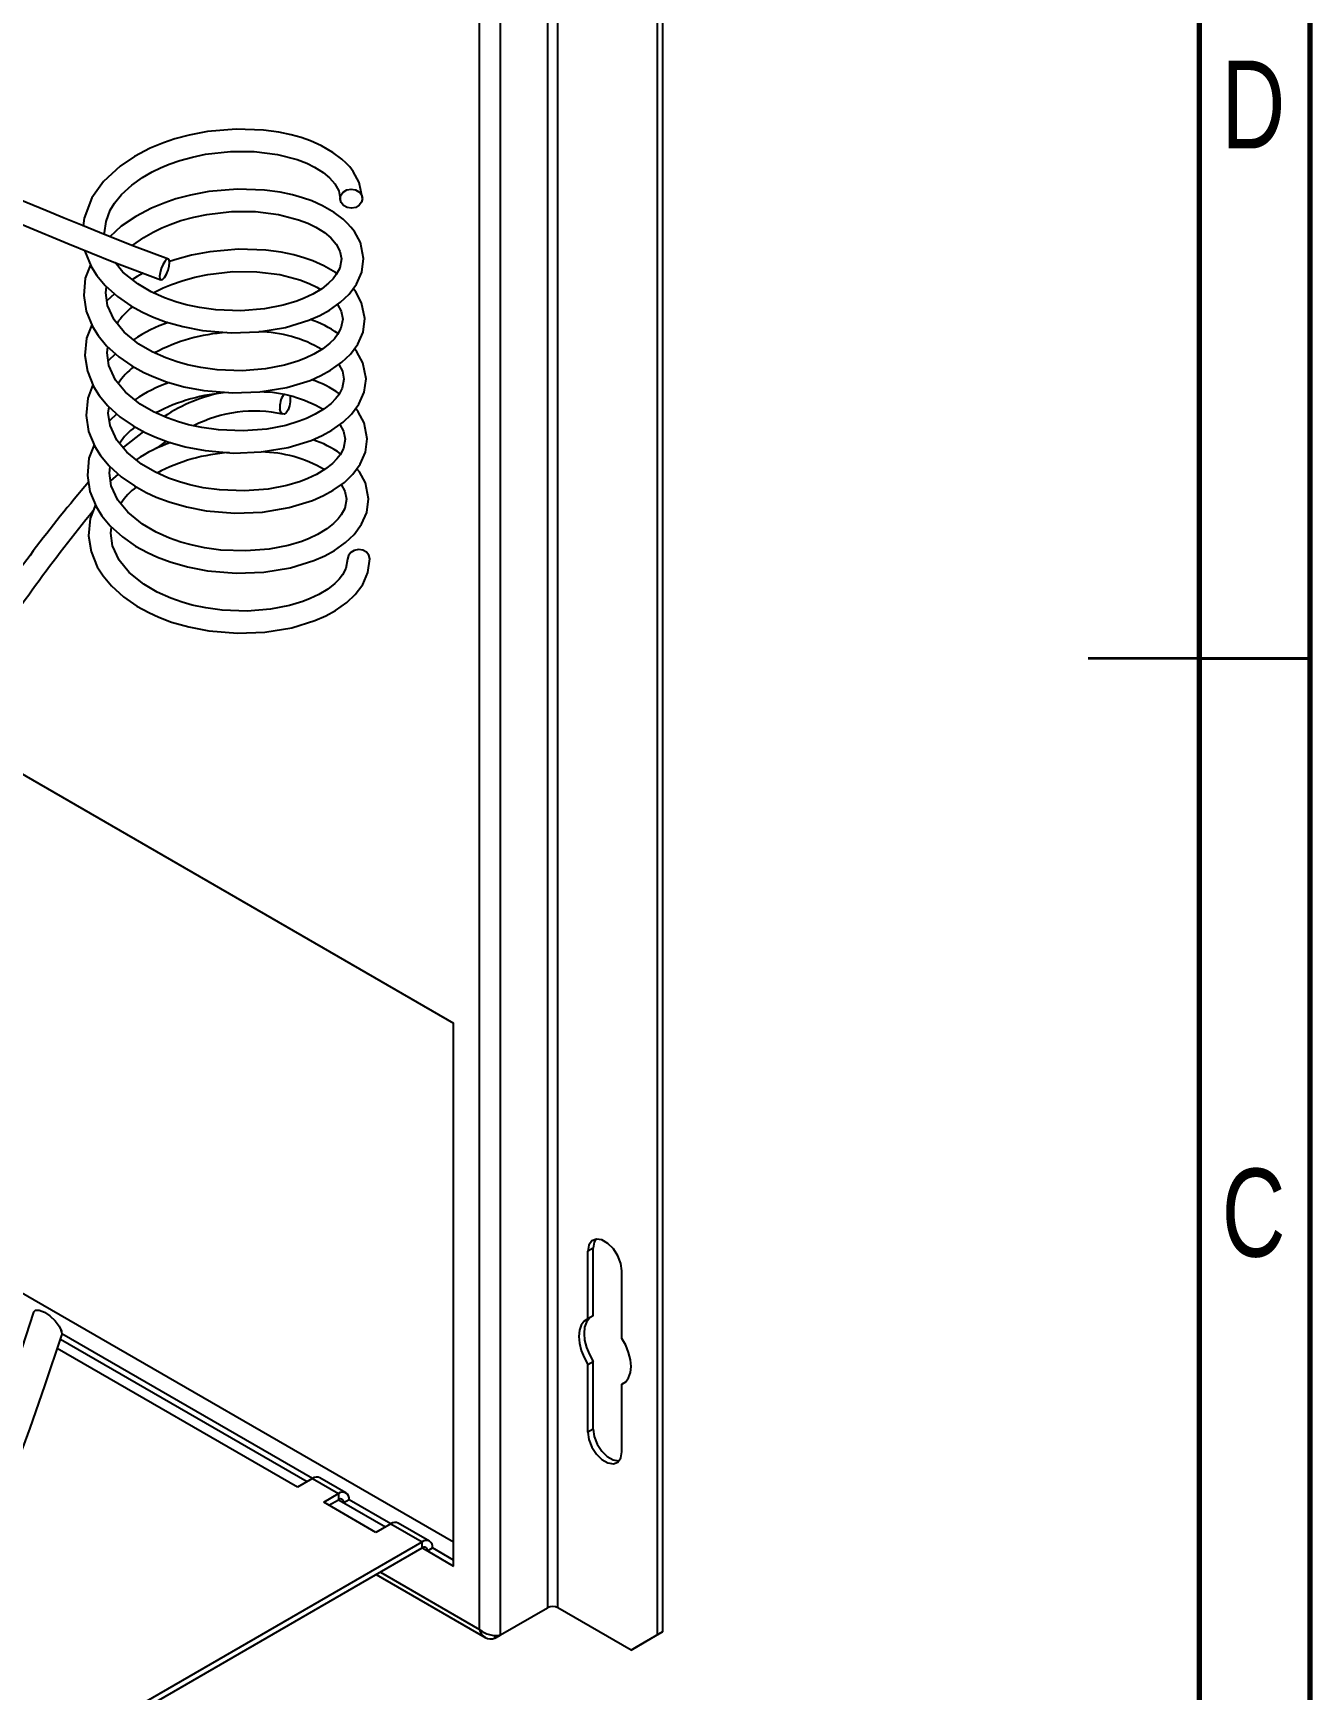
# Model space of a CAD drawing. Header units: millimetres. Extents: x 75 to 2075, y 25 to 1460.
# Drawn here: x 1786.9 to 2075, y 509.8 to 883.6 of the extents above; entities that cross this region are included whole.
import ezdxf

# ---------------------------------------------------------------- set-up
doc = ezdxf.new("R2010")
doc.units = ezdxf.units.MM
doc.header["$LTSCALE"] = 5
doc.styles.add('SLDTEXTSTYLE1', font='TXT', dxfattribs={"width": 0.75})

msp = doc.modelspace()

# ---------------------------------------------------------------- linework, layer by layer
at = {"color": 7, "linetype": 'Continuous', "lineweight": 70}
for p, q in [((2075, 1460), (2075, 25)), ((2050, 1435), (2050, 50))]:
    msp.add_line(p, q, dxfattribs=at)
at = {"color": 7, "linetype": 'Continuous', "lineweight": 25}
for p, q in [((1902.951, 1130.994), (1902.951, 528.307)), ((1905.308, 528.307), (1905.308, 1130.994)), ((1887.63, 523.448), (1887.63, 1123.606)), ((1892.344, 522.184), (1892.344, 1124.871)), ((1927.7, 1111.263), (1927.7, 522.185)), ((1928.878, 1111.943), (1928.878, 522.865)), ((1805.199, 824.747), (1803.52, 823.196)), ((1805.479, 811.196), (1803.8, 809.644)), ((1805.758, 797.645), (1804.079, 796.093)), ((1814.748, 789.875), (1816.98, 791.474)), ((1806.038, 784.094), (1804.359, 782.542)), ((1765.389, 727.385), (1881.738, 660.218)), ((1881.738, 537.737), (1881.738, 660.218)), ((1913.263, 609.451), (1912.084, 608.771)), ((1913.263, 594.209), (1913.263, 609.451)), ((1912.084, 593.528), (1912.084, 608.771)), ((1779.797, 602.027), (1881.738, 543.178)), ((1919.745, 589.106), (1919.745, 604.349)), ((1913.263, 594.209), (1912.084, 593.528)), ((1846.548, 555.522), (1792.333, 586.82)), ((1793.034, 588.945), (1848.739, 556.787)), ((1849.918, 557.467), (1793.367, 590.113)), ((1912.084, 583.186), (1913.263, 583.867)), ((1912.084, 567.944), (1912.084, 583.186)), ((1913.263, 568.624), (1913.263, 583.867)), ((1919.745, 578.764), (1920.392, 579.138)), ((1919.745, 563.521), (1919.745, 578.764)), ((1913.263, 568.624), (1912.084, 567.944)), ((1849.918, 557.468), (1846.548, 555.522)), ((1849.918, 557.468), (1855.811, 554.066)), ((1857.477, 554.231), (1851.585, 557.633)), ((1852.44, 552.12), (1855.811, 554.066)), ((1855.811, 554.066), (1855.811, 552.705)), ((1864.225, 545.317), (1852.44, 552.12)), ((1853.619, 551.44), (1855.811, 552.705)), ((1855.81, 552.705), (1856.989, 552.024)), ((1858.168, 552.705), (1856.989, 552.024)), ((1856.989, 552.024), (1866.417, 546.582)), ((1867.595, 547.262), (1858.168, 552.705)), ((1867.596, 547.263), (1864.225, 545.317)), ((1867.596, 547.263), (1874.667, 543.18)), ((1876.333, 543.346), (1869.262, 547.428)), ((1779.207, 488.073), (1874.667, 543.18)), ((1874.667, 541.82), (1874.667, 543.18)), ((1779.207, 486.712), (1874.667, 541.82)), ((1874.667, 541.819), (1875.845, 541.139)), ((1875.845, 541.139), (1877.024, 541.819)), ((1875.845, 541.139), (1881.738, 537.737)), ((1881.738, 539.098), (1877.024, 541.819)), ((1864.26, 535.812), (1888.868, 521.606)), ((1865.237, 536.376), (1887.63, 523.448)), ((1892.344, 522.184), (1902.951, 528.307)), ((1902.951, 528.307), (1902.973, 528.319)), ((1921.807, 518.782), (1905.308, 528.307)), ((1891.083, 521.455), (1891.083, 522.107)), ((1891.083, 521.455), (1892.168, 522.082)), ((1921.807, 518.782), (1927.7, 522.185)), ((1928.878, 522.865), (1922.986, 519.462)), ((1927.7, 522.185), (1928.878, 522.865)), ((1922.986, 519.462), (1921.807, 518.782))]:
    msp.add_line(p, q, dxfattribs=at)
at = {"color": 7, "linetype": 'Continuous', "lineweight": 35}
for p, q in [((2075, 742.5), (2025, 742.5)), ((2050, 742.5), (2075, 742.5))]:
    msp.add_line(p, q, dxfattribs=at)
at = {"color": 7, "linetype": 'Continuous', "lineweight": 25, "flags": 128}
for points in [[(1861.173, 846.254), (1860.447, 849.849), (1859.109, 852.332), (1858.309, 853.372), (1857.553, 854.202), (1856.563, 855.132), (1854.54, 856.666), (1851.928, 858.171), (1849.471, 859.26), (1847.389, 859.994), (1845.118, 860.632), (1842.324, 861.223), (1838.833, 861.701), (1832.678, 861.919), (1826.213, 861.363), (1822.09, 860.578), (1818.831, 859.702), (1816.289, 858.845), (1813.299, 857.609), (1809.777, 855.77), (1806.487, 853.556), (1802.78, 850.13), (1800.115, 846.404), (1798.362, 841.853), (1798.196, 840.064)], [(1803.048, 838.098), (1802.989, 838.512), (1803.323, 841.105), (1804.287, 843.606), (1805.271, 845.232), (1806.832, 847.157), (1809.123, 849.272), (1811.541, 850.99), (1813.701, 852.237), (1815.636, 853.18), (1817.547, 853.976), (1819.96, 854.818), (1822.837, 855.618), (1825.76, 856.226), (1831.378, 856.865), (1836.774, 856.851), (1841.994, 856.201), (1846.477, 855.032), (1848.605, 854.21), (1850.372, 853.346), (1852.341, 852.109), (1853.777, 850.912), (1854.975, 849.531), (1855.827, 847.955), (1856.174, 846.165), (1856.174, 846.165)], [(1817.388, 832.606), (1809.758, 835.453), (1803.142, 838.06), (1797.988, 840.148), (1793.889, 841.832), (1789.734, 843.554), (1785.515, 845.312), (1765.367, 853.728), (1764.266, 854.18)], [(1763.566, 849.061), (1764.504, 848.673), (1770.582, 846.14), (1777.162, 843.387), (1785.293, 839.987), (1794.731, 836.079), (1805.067, 831.915), (1815.705, 827.898)], [(1861.452, 832.703), (1860.727, 836.298), (1859.388, 838.781), (1858.589, 839.82), (1857.832, 840.651), (1856.842, 841.581), (1854.819, 843.115), (1852.207, 844.62), (1849.75, 845.709), (1847.668, 846.442), (1845.397, 847.081), (1842.603, 847.672), (1839.113, 848.15), (1832.957, 848.368), (1826.492, 847.812), (1822.369, 847.027), (1819.11, 846.151), (1816.568, 845.294), (1813.579, 844.058), (1810.057, 842.219), (1806.766, 840.005), (1804.208, 837.64)], [(1861.173, 846.259), (1860.999, 845.43), (1860.472, 844.72), (1859.67, 844.236), (1858.717, 844.053), (1857.757, 844.199), (1856.937, 844.65), (1856.381, 845.339), (1856.174, 846.16), (1856.347, 846.989), (1856.875, 847.699), (1857.676, 848.183), (1858.629, 848.366), (1859.589, 848.22), (1860.409, 847.769), (1860.966, 847.08), (1861.173, 846.259)], [(1809.305, 835.631), (1809.402, 835.721), (1811.821, 837.439), (1813.98, 838.685), (1815.916, 839.629), (1817.826, 840.425), (1820.239, 841.267), (1823.117, 842.067), (1826.04, 842.675), (1831.657, 843.314), (1837.054, 843.3), (1842.273, 842.649), (1846.757, 841.481), (1848.884, 840.659), (1850.651, 839.795), (1852.621, 838.558), (1854.056, 837.361), (1855.255, 835.98), (1856.106, 834.404), (1856.453, 832.614)], [(1798.538, 834.545), (1798.566, 834.369), (1799.958, 830.952), (1801.246, 828.897), (1803.157, 826.597), (1805.899, 824.114), (1808.889, 822.05), (1811.56, 820.583), (1813.817, 819.554), (1816.712, 818.467), (1820.63, 817.346), (1825.102, 816.483), (1831.568, 815.941), (1837.784, 816.171), (1843.848, 817.168), (1849.081, 818.78), (1851.557, 819.871), (1853.739, 821.074), (1856.272, 822.875), (1858.181, 824.696), (1859.851, 826.956), (1861.038, 829.657), (1861.452, 832.703)], [(1855.418, 829.321), (1855.098, 829.563), (1852.487, 831.069), (1850.03, 832.158), (1847.948, 832.891), (1845.677, 833.53), (1842.882, 834.12), (1839.392, 834.599), (1833.237, 834.817), (1826.771, 834.261), (1822.648, 833.476), (1819.389, 832.6), (1817.652, 832.014)], [(1799.806, 831.325), (1798.641, 828.302), (1798.279, 824.392), (1798.846, 820.818), (1800.237, 817.401), (1801.526, 815.346), (1803.437, 813.046), (1806.178, 810.563), (1809.168, 808.499), (1811.84, 807.032), (1814.096, 806.003), (1816.991, 804.916), (1820.909, 803.795), (1825.381, 802.932), (1831.847, 802.39), (1838.064, 802.62), (1844.128, 803.617), (1849.361, 805.229), (1851.836, 806.32), (1854.018, 807.523), (1856.552, 809.324), (1858.46, 811.145), (1860.131, 813.405), (1861.317, 816.106), (1861.732, 819.152), (1861.732, 819.152), (1861.006, 822.746), (1859.667, 825.23), (1859.111, 825.954)], [(1856.453, 832.614), (1856.067, 830.535), (1855.296, 829.094), (1854.577, 828.163), (1853.562, 827.135), (1852.001, 825.905), (1849.967, 824.673), (1848.032, 823.751), (1846.357, 823.099), (1843.31, 822.182), (1839.051, 821.354), (1833.743, 820.937), (1828.111, 821.15), (1824.415, 821.659), (1821.4, 822.305), (1819.085, 822.953), (1816.547, 823.842), (1813.489, 825.208), (1810.47, 826.969), (1807.153, 829.661), (1805.41, 831.785)], [(1813.996, 824.982), (1814.259, 825.134), (1816.195, 826.078), (1818.106, 826.874), (1820.519, 827.716), (1823.396, 828.515), (1826.319, 829.124), (1831.937, 829.763), (1837.333, 829.749), (1842.553, 829.098), (1847.036, 827.93), (1849.163, 827.108), (1850.931, 826.244), (1851.73, 825.741)], [(1816.141, 831.319), (1815.771, 830.429), (1815.519, 829.511), (1815.423, 828.706), (1815.499, 828.137), (1815.734, 827.889), (1816.092, 828.001), (1816.52, 828.456), (1816.951, 829.184), (1817.321, 830.075), (1817.573, 830.993), (1817.669, 831.797), (1817.593, 832.367), (1817.358, 832.614), (1817, 832.502), (1816.572, 832.048), (1816.141, 831.319)], [(1856.732, 819.062), (1856.346, 816.984), (1855.576, 815.543), (1854.857, 814.612), (1853.842, 813.584), (1852.28, 812.354), (1850.246, 811.122), (1848.312, 810.2), (1846.637, 809.548), (1843.589, 808.631), (1839.331, 807.803), (1834.022, 807.386), (1828.39, 807.599), (1824.694, 808.108), (1821.679, 808.754), (1819.365, 809.402), (1816.826, 810.291), (1813.768, 811.657), (1810.75, 813.418), (1807.432, 816.109), (1805.186, 818.848), (1803.675, 822.111), (1803.268, 824.96), (1803.445, 826.336)], [(1811.733, 829.397), (1810.336, 828.668), (1809.265, 827.947)], [(1855.565, 822.372), (1856.386, 820.852), (1856.732, 819.062)], [(1800.085, 817.774), (1798.92, 814.751), (1798.558, 810.841), (1799.125, 807.267), (1800.517, 803.85), (1801.805, 801.795), (1803.716, 799.495), (1806.458, 797.012), (1809.448, 794.948), (1812.119, 793.481), (1814.375, 792.452), (1817.271, 791.365), (1821.188, 790.244), (1825.661, 789.381), (1832.126, 788.839), (1838.343, 789.069), (1844.407, 790.066), (1849.64, 791.678), (1852.116, 792.769), (1854.297, 793.972), (1856.831, 795.772), (1858.739, 797.594), (1860.41, 799.854), (1861.596, 802.555), (1862.011, 805.601), (1862.011, 805.601), (1861.286, 809.195), (1859.947, 811.679), (1859.39, 812.403)], [(1857.012, 805.511), (1856.626, 803.433), (1855.855, 801.992), (1855.136, 801.061), (1854.121, 800.033), (1852.559, 798.803), (1850.526, 797.571), (1848.591, 796.649), (1846.916, 795.997), (1843.869, 795.08), (1839.61, 794.252), (1834.302, 793.835), (1828.67, 794.048), (1824.973, 794.557), (1821.959, 795.203), (1819.644, 795.851), (1817.105, 796.74), (1814.048, 798.106), (1811.029, 799.867), (1807.712, 802.558), (1805.465, 805.297), (1803.955, 808.559), (1803.548, 811.409), (1803.725, 812.785)], [(1855.844, 808.821), (1856.665, 807.301), (1857.012, 805.511)], [(1800.365, 804.223), (1799.2, 801.2), (1798.838, 797.29), (1799.404, 793.716), (1800.796, 790.299), (1802.085, 788.244), (1803.995, 785.944), (1806.737, 783.461), (1809.727, 781.397), (1812.398, 779.93), (1814.655, 778.901), (1817.55, 777.813), (1821.468, 776.693), (1825.94, 775.829), (1832.406, 775.288), (1838.622, 775.517), (1844.686, 776.515), (1849.92, 778.127), (1852.395, 779.218), (1854.577, 780.421), (1857.111, 782.221), (1859.019, 784.043), (1860.689, 786.303), (1861.876, 789.004), (1862.29, 792.05), (1862.29, 792.05), (1861.565, 795.644), (1860.226, 798.128), (1859.669, 798.852)], [(1844.87, 801.574), (1844.91, 801.31), (1844.907, 800.409), (1844.726, 799.451), (1844.394, 798.583), (1843.962, 797.935), (1843.495, 797.608), (1843.065, 797.65), (1842.737, 798.055), (1842.561, 798.761)], [(1857.291, 791.96), (1856.905, 789.882), (1856.134, 788.441), (1855.415, 787.51), (1854.401, 786.481), (1852.839, 785.252), (1850.805, 784.02), (1848.871, 783.098), (1847.195, 782.446), (1844.148, 781.529), (1839.889, 780.701), (1834.581, 780.284), (1828.949, 780.497), (1825.253, 781.006), (1822.238, 781.651), (1819.924, 782.3), (1817.385, 783.189), (1814.327, 784.555), (1811.309, 786.316), (1807.991, 789.007), (1805.745, 791.746), (1804.234, 795.008), (1803.827, 797.858), (1804.004, 799.234)], [(1811.774, 793.67), (1807.257, 790.189), (1807.128, 790.06)], [(1856.124, 795.27), (1856.944, 793.75), (1857.291, 791.96)], [(1800.644, 790.672), (1799.479, 787.649), (1799.117, 783.738), (1799.684, 780.165), (1801.076, 776.747), (1802.364, 774.693), (1804.275, 772.393), (1807.017, 769.909), (1810.007, 767.846), (1812.678, 766.379), (1814.934, 765.35), (1817.83, 764.262), (1821.747, 763.142), (1826.22, 762.278), (1832.685, 761.737), (1838.902, 761.966), (1844.966, 762.964), (1850.199, 764.576), (1852.675, 765.667), (1854.856, 766.87), (1857.39, 768.67), (1859.298, 770.492), (1860.969, 772.752), (1862.155, 775.452), (1862.57, 778.499), (1862.57, 778.499), (1861.844, 782.093), (1860.506, 784.576), (1859.949, 785.301)], [(1857.571, 778.409), (1857.185, 776.331), (1856.414, 774.89), (1855.695, 773.959), (1854.68, 772.93), (1853.118, 771.701), (1851.085, 770.469), (1849.15, 769.547), (1847.475, 768.895), (1844.428, 767.977), (1840.169, 767.15), (1834.861, 766.733), (1829.229, 766.946), (1825.532, 767.455), (1822.517, 768.1), (1820.203, 768.749), (1817.664, 769.638), (1814.606, 771.004), (1811.588, 772.765), (1808.27, 775.456), (1806.024, 778.195), (1804.514, 781.457), (1804.106, 784.307), (1804.284, 785.683)], [(1856.403, 781.719), (1857.224, 780.199), (1857.571, 778.409)], [(1800.924, 777.121), (1799.759, 774.098), (1799.397, 770.187), (1799.963, 766.614), (1801.355, 763.196), (1802.643, 761.142), (1804.554, 758.842), (1807.296, 756.358), (1810.286, 754.295), (1812.957, 752.827), (1815.214, 751.798), (1818.109, 750.711), (1822.027, 749.591), (1826.499, 748.727), (1832.965, 748.185), (1839.181, 748.415), (1845.245, 749.412), (1850.478, 751.025), (1852.954, 752.116), (1855.136, 753.319), (1857.669, 755.119), (1859.578, 756.941), (1861.248, 759.2), (1862.435, 761.901), (1862.849, 764.947), (1862.849, 764.947)], [(1857.85, 764.858), (1857.464, 762.78), (1856.693, 761.339), (1855.974, 760.408), (1854.959, 759.379), (1853.398, 758.149), (1851.364, 756.917), (1849.43, 755.995), (1847.754, 755.344), (1844.707, 754.426), (1840.448, 753.599), (1835.14, 753.182), (1829.508, 753.395), (1825.812, 753.904), (1822.797, 754.549), (1820.482, 755.198), (1817.944, 756.087), (1814.886, 757.453), (1811.867, 759.213), (1808.55, 761.905), (1806.304, 764.644), (1804.793, 767.906), (1804.386, 770.756), (1804.563, 772.132)], [(1862.849, 764.948), (1862.849, 764.952), (1862.642, 765.773), (1862.086, 766.462), (1861.265, 766.913), (1860.305, 767.059), (1859.352, 766.876), (1858.551, 766.392), (1858.023, 765.682), (1857.85, 764.853), (1857.85, 764.853)], [(1919.745, 604.349), (1919.514, 605.995), (1918.849, 607.709), (1917.83, 609.284), (1916.58, 610.531), (1915.25, 611.299), (1914, 611.496), (1912.981, 611.096), (1912.315, 610.15), (1912.084, 608.771)], [(1913.861, 611.479), (1913.494, 610.83), (1913.263, 609.451)], [(1786.979, 595.017), (1783.508, 584.339), (1780.398, 575.263), (1777.642, 567.614), (1775.232, 561.237), (1773.161, 555.994), (1771.419, 551.755), (1767.259, 542.28), (1762.511, 532.615), (1758.472, 525.388), (1753.994, 518.493), (1750.27, 513.889)], [(1786.977, 595.011), (1787.414, 595.474), (1788.272, 595.486)], [(1788.272, 595.486), (1789.416, 595.03), (1790.672, 594.175), (1791.847, 593.053), (1792.764, 591.832), (1793.283, 590.7), (1793.325, 589.829), (1793.307, 589.776)], [(1912.084, 593.528), (1911.214, 592.963), (1910.562, 592.082), (1910.159, 590.926), (1910.022, 589.548), (1910.159, 588.012), (1910.562, 586.389), (1911.214, 584.756), (1912.084, 583.186)], [(1912.616, 593.835), (1912.393, 593.644), (1911.741, 592.763), (1911.337, 591.606), (1911.201, 590.228), (1911.337, 588.692), (1911.741, 587.07), (1912.393, 585.436), (1913.263, 583.867)], [(1750.334, 503.217), (1754.132, 506.601), (1758.54, 511.772), (1762.601, 517.526), (1766.42, 523.79), (1770.693, 531.763), (1773.993, 538.602), (1777.197, 545.789), (1778.865, 549.739), (1780.893, 554.736), (1783.346, 561.058), (1786.229, 568.875), (1789.55, 578.381), (1793.317, 589.805)], [(1919.745, 578.764), (1920.615, 579.329), (1921.267, 580.21), (1921.67, 581.366), (1921.807, 582.744), (1921.67, 584.28), (1921.267, 585.903), (1920.615, 587.537), (1919.745, 589.106)], [(1913.263, 568.624), (1913.494, 566.978), (1914.159, 565.264), (1915.178, 563.688), (1916.428, 562.441), (1917.758, 561.673), (1919.008, 561.477), (1919.147, 561.494)], [(1912.084, 567.944), (1912.315, 566.298), (1912.981, 564.583), (1914, 563.008), (1915.25, 561.761), (1916.58, 560.993), (1917.83, 560.797), (1918.849, 561.196), (1919.514, 562.142), (1919.745, 563.521)]]:
    msp.add_lwpolyline(points, dxfattribs=at)
at = {"color": 7, "linetype": 'Continuous', "lineweight": 25}
for centre, radius, start, end in [((1818.243, 809.934), 14.873, 126.93571, 146.73651), ((1842.609, 797.521), 22.458, 54.35318, 72.37684), ((1827.523, 787.951), 31.977, 108.49638, 124.20889), ((1833.051, 776.025), 40.076, 93.54789, 117.9375), ((1837.512, 787.811), 28.365, 59.26093, 89.41168), ((1818.522, 796.383), 14.873, 126.93571, 146.73651), ((1827.802, 774.4), 31.977, 108.49638, 124.20889), ((1842.889, 783.97), 22.458, 54.35318, 72.37684), ((1833.331, 762.474), 40.076, 93.54789, 117.9375), ((1836.776, 766.246), 36.93, 100.5958, 123.47079), ((1837.791, 774.259), 28.365, 59.26093, 89.41168), ((1847.458, 799.232), 4.919, 146.27125, 185.48478), ((1836.772, 768.466), 29.828, 77.53344, 117.33577), ((1818.801, 782.832), 14.873, 126.93571, 146.73651), ((1828.081, 760.848), 31.977, 108.49638, 124.20889), ((1833.61, 748.923), 40.076, 93.54789, 117.9375), ((1838.071, 760.708), 28.365, 59.26093, 89.41168), ((1843.168, 770.418), 22.458, 54.35318, 72.37684), ((2034.031, 580.949), 309.171, 139.3801, 146.74567), ((1819.081, 769.28), 14.873, 126.93571, 146.73651), ((2119.635, 516.539), 411.241, 140.91694, 146.84451), ((1791.462, 590.289), 1.873, 9.49932, 28.80489), ((1850.894, 556.105), 1.677, 65.69288, 125.61758), ((1856.731, 552.938), 1.456, 350.78596, 129.20329), ((1856.271, 552.141), 0.728, 350.78596, 129.20329), ((1868.572, 545.9), 1.677, 65.69288, 125.61758), ((1875.587, 542.052), 1.456, 350.78596, 129.20329), ((1875.127, 541.256), 0.728, 350.78596, 129.20329), ((1904.13, 526.032), 2.562, 62.60967, 117.39033), ((1891.304, 527.722), 5.636, 229.32289, 280.64204), ((1890.181, 523.88), 2.587, 189.60705, 290.38731)]:
    msp.add_arc(centre, radius, start, end, dxfattribs=at)

# ---------------------------------------------------------------- texts
at = {"color": 7, "linetype": 'Continuous', "lineweight": 0, "char_height": 19.844, "attachment_point": 2, "style": 'SLDTEXTSTYLE1'}
for s, insert in [('D', (2062.263, 877.387)), ('C', (2062.293, 627.387))]:
    msp.add_mtext(s, dxfattribs=dict(at, insert=insert))

doc.saveas('drawing.dxf')
